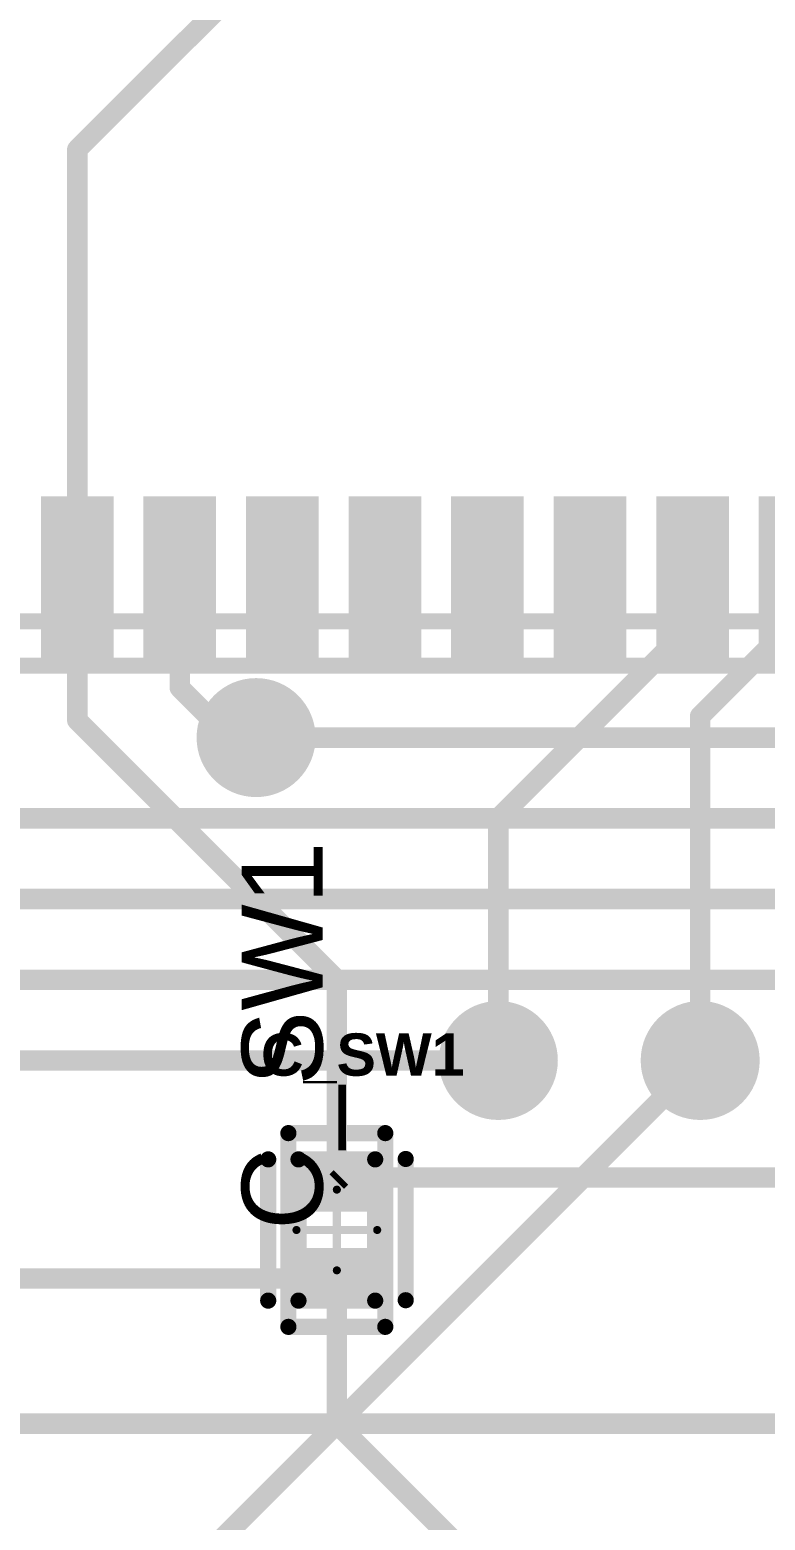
# Model space of a CAD drawing. Header units: inches. Extents: x 0 to 5429, y 0 to 5429.
# Drawn here: x 32.7 to 41.8, y 15.8 to 34.27 of the extents above; entities that cross this region are included whole.
import ezdxf

# ---------------------------------------------------------------- set-up
doc = ezdxf.new("R2010")
doc.units = ezdxf.units.IN
for name, color, linetype in [('Bottom Layer', 5, 'Continuous'), ('Bottom Solder', 6, 'Continuous'), ('GND', 16, 'Continuous'), ('Top 3D Body', 56, 'Continuous'), ('Top Assembly', 56, 'Continuous'), ('Top Component Center', 56, 'Continuous'), ('Top Courtyard', 56, 'Continuous'), ('Top Layer', 1, 'Continuous'), ('Top Overlay', 2, 'Continuous'), ('Top Paste', 8, 'Continuous'), ('Top Solder', 216, 'Continuous'), ('VDD', 76, 'Continuous'), ('Via Holes', 16, 'Continuous')]:
    doc.layers.add(name, color=color, linetype=linetype)
doc.styles.add('Arial', font='', dxfattribs={"height": 0.2})
doc.styles.add('Arial_Bold', font='', dxfattribs={"height": 0.2})
doc.styles.get('Arial').set_extended_font_data('Arial')
doc.styles.get('Arial_Bold').set_extended_font_data('Arial', bold=True)

# ---------------------------------------------------------------- blocks, each defined once
blk = doc.blocks.new('FP_ESP32_WROOM_32D_MFG_26')
at = {"layer": 'Top Layer'}
for points in [[(-6.165, -11.25), (-5.265, -11.25), (-5.265, -13.25), (-6.165, -13.25)], [(-4.895, -11.25), (-3.995, -11.25), (-3.995, -13.25), (-4.895, -13.25)], [(-3.625, -11.25), (-2.725, -11.25), (-2.725, -13.25), (-3.625, -13.25)], [(-2.355, -11.25), (-1.455, -11.25), (-1.455, -13.25), (-2.355, -13.25)], [(-1.085, -11.25), (-0.185, -11.25), (-0.185, -13.25), (-1.085, -13.25)], [(0.185, -11.25), (1.085, -11.25), (1.085, -13.25), (0.185, -13.25)], [(1.455, -11.25), (2.355, -11.25), (2.355, -13.25), (1.455, -13.25)], [(2.725, -11.25), (3.625, -11.25), (3.625, -13.25), (2.725, -13.25)]]:
    blk.add_hatch(color=1, dxfattribs=at).paths.add_polyline_path(points)
at = {"layer": 'Top Paste'}
for points in [[(-6.165, -11.25), (-5.265, -11.25), (-5.265, -13.25), (-6.165, -13.25)], [(-4.895, -11.25), (-3.995, -11.25), (-3.995, -13.25), (-4.895, -13.25)], [(-3.625, -11.25), (-2.725, -11.25), (-2.725, -13.25), (-3.625, -13.25)], [(-2.355, -11.25), (-1.455, -11.25), (-1.455, -13.25), (-2.355, -13.25)], [(-1.085, -11.25), (-0.185, -11.25), (-0.185, -13.25), (-1.085, -13.25)], [(0.185, -11.25), (1.085, -11.25), (1.085, -13.25), (0.185, -13.25)], [(1.455, -11.25), (2.355, -11.25), (2.355, -13.25), (1.455, -13.25)], [(2.725, -11.25), (3.625, -11.25), (3.625, -13.25), (2.725, -13.25)]]:
    blk.add_hatch(color=8, dxfattribs=at).paths.add_polyline_path(points)
at = {"layer": 'Top Solder'}
for points in [[(-6.165, -11.25), (-5.265, -11.25), (-5.265, -13.25), (-6.165, -13.25)], [(-4.895, -11.25), (-3.995, -11.25), (-3.995, -13.25), (-4.895, -13.25)], [(-3.625, -11.25), (-2.725, -11.25), (-2.725, -13.25), (-3.625, -13.25)], [(-2.355, -11.25), (-1.455, -11.25), (-1.455, -13.25), (-2.355, -13.25)], [(-1.085, -11.25), (-0.185, -11.25), (-0.185, -13.25), (-1.085, -13.25)], [(0.185, -11.25), (1.085, -11.25), (1.085, -13.25), (0.185, -13.25)], [(1.455, -11.25), (2.355, -11.25), (2.355, -13.25), (1.455, -13.25)], [(2.725, -11.25), (3.625, -11.25), (3.625, -13.25), (2.725, -13.25)]]:
    blk.add_hatch(color=216, dxfattribs=at).paths.add_polyline_path(points)
at = {"layer": 'Top 3D Body'}
blk.add_lwpolyline([(-9.05, -12.8, 0.2, 0.2, 0), (9.05, -12.8, 0.2, 0.2, 0)], format="xyseb", dxfattribs=at)
at = {"layer": 'Top Assembly'}
blk.add_lwpolyline([(-9.6, -13.35, 0.2, 0.2, 0), (9.6, -13.35, 0.2, 0.2, 0)], format="xyseb", dxfattribs=at)
at = {"layer": 'Top Courtyard'}
blk.add_lwpolyline([(-9.6, -13.35, 0.2, 0.2, 0), (9.6, -13.35, 0.2, 0.2, 0)], format="xyseb", dxfattribs=at)
blk = doc.blocks.new('FP_C0603C_CF_MFG_42')
at = {"layer": 'Top Layer'}
for points in [[(-0.975, 0.45), (-0.225, 0.45), (-0.225, -0.45), (-0.975, -0.45)], [(0.225, 0.45), (0.975, 0.45), (0.975, -0.45), (0.225, -0.45)]]:
    blk.add_hatch(color=1, dxfattribs=at).paths.add_polyline_path(points)
at = {"layer": 'Top Paste'}
for points in [[(-0.975, 0.45), (-0.225, 0.45), (-0.225, -0.45), (-0.975, -0.45)], [(0.225, 0.45), (0.975, 0.45), (0.975, -0.45), (0.225, -0.45)]]:
    blk.add_hatch(color=8, dxfattribs=at).paths.add_polyline_path(points)
at = {"layer": 'Top Solder'}
for points in [[(-0.975, 0.45), (-0.225, 0.45), (-0.225, -0.45), (-0.975, -0.45)], [(0.225, 0.45), (0.975, 0.45), (0.975, -0.45), (0.225, -0.45)]]:
    blk.add_hatch(color=216, dxfattribs=at).paths.add_polyline_path(points)
at = {"layer": 'Top 3D Body'}
for points in [[(-0.875, 0.475, 0.2, 0.2, 0), (0.875, 0.475, 0.2, 0.2, 0)], [(-0.875, 0.475, 0.2, 0.2, 0), (-0.875, -0.475, 0.2, 0.2, 0)], [(0.875, 0.475, 0.2, 0.2, 0), (0.875, -0.475, 0.2, 0.2, 0)], [(-0.875, -0.475, 0.2, 0.2, 0), (0.875, -0.475, 0.2, 0.2, 0)]]:
    blk.add_lwpolyline(points, format="xyseb", dxfattribs=at)
for points in [[(-0.925, 0.475, 0.1, 0.1, 1), (-0.825, 0.475, 0.1, 0.1, 1)], [(-0.925, 0.475, 0.1, 0.1, 1), (-0.825, 0.475, 0.1, 0.1, 1)], [(0.825, 0.475, 0.1, 0.1, 1), (0.925, 0.475, 0.1, 0.1, 1)], [(0.825, 0.475, 0.1, 0.1, 1), (0.925, 0.475, 0.1, 0.1, 1)], [(-0.925, -0.475, 0.1, 0.1, 1), (-0.825, -0.475, 0.1, 0.1, 1)], [(-0.925, -0.475, 0.1, 0.1, 1), (-0.825, -0.475, 0.1, 0.1, 1)], [(0.825, -0.475, 0.1, 0.1, 1), (0.925, -0.475, 0.1, 0.1, 1)], [(0.825, -0.475, 0.1, 0.1, 1), (0.925, -0.475, 0.1, 0.1, 1)]]:
    blk.add_lwpolyline(points, format="xyseb", close=True, dxfattribs=at)
at = {"layer": 'Top Assembly'}
for points in [[(-1.2, 0.6, 0.2, 0.2, 0), (1.2, 0.6, 0.2, 0.2, 0)], [(-1.2, 0.6, 0.2, 0.2, 0), (-1.2, -0.6, 0.2, 0.2, 0)], [(1.2, 0.6, 0.2, 0.2, 0), (1.2, -0.6, 0.2, 0.2, 0)], [(-1.2, -0.6, 0.2, 0.2, 0), (1.2, -0.6, 0.2, 0.2, 0)]]:
    blk.add_lwpolyline(points, format="xyseb", dxfattribs=at)
for points in [[(-1.25, 0.6, 0.1, 0.1, 1), (-1.15, 0.6, 0.1, 0.1, 1)], [(-1.25, 0.6, 0.1, 0.1, 1), (-1.15, 0.6, 0.1, 0.1, 1)], [(1.15, 0.6, 0.1, 0.1, 1), (1.25, 0.6, 0.1, 0.1, 1)], [(1.15, 0.6, 0.1, 0.1, 1), (1.25, 0.6, 0.1, 0.1, 1)], [(-1.25, -0.6, 0.1, 0.1, 1), (-1.15, -0.6, 0.1, 0.1, 1)], [(-1.25, -0.6, 0.1, 0.1, 1), (-1.15, -0.6, 0.1, 0.1, 1)], [(1.15, -0.6, 0.1, 0.1, 1), (1.25, -0.6, 0.1, 0.1, 1)], [(1.15, -0.6, 0.1, 0.1, 1), (1.25, -0.6, 0.1, 0.1, 1)]]:
    blk.add_lwpolyline(points, format="xyseb", close=True, dxfattribs=at)
at = {"layer": 'Top Component Center'}
for points in [[(0, 0.5, 0.1, 0.1, 0), (0, -0.5, 0.1, 0.1, 0)], [(-0.5, 0, 0.1, 0.1, 0), (0.5, 0, 0.1, 0.1, 0)]]:
    blk.add_lwpolyline(points, format="xyseb", dxfattribs=at)
for points in [[(-0.025, 0.5, 0.05, 0.05, 1), (0.025, 0.5, 0.05, 0.05, 1)], [(-0.525, 0, 0.05, 0.05, 1), (-0.475, 0, 0.05, 0.05, 1)], [(0.475, 0, 0.05, 0.05, 1), (0.525, 0, 0.05, 0.05, 1)], [(-0.025, -0.5, 0.05, 0.05, 1), (0.025, -0.5, 0.05, 0.05, 1)]]:
    blk.add_lwpolyline(points, format="xyseb", close=True, dxfattribs=at)
at = {"layer": 'Top Courtyard'}
for points in [[(-1.2, 0.6, 0.2, 0.2, 0), (1.2, 0.6, 0.2, 0.2, 0)], [(-1.2, 0.6, 0.2, 0.2, 0), (-1.2, -0.6, 0.2, 0.2, 0)], [(1.2, 0.6, 0.2, 0.2, 0), (1.2, -0.6, 0.2, 0.2, 0)], [(-1.2, -0.6, 0.2, 0.2, 0), (1.2, -0.6, 0.2, 0.2, 0)]]:
    blk.add_lwpolyline(points, format="xyseb", dxfattribs=at)
for points in [[(-1.25, 0.6, 0.1, 0.1, 1), (-1.15, 0.6, 0.1, 0.1, 1)], [(-1.25, 0.6, 0.1, 0.1, 1), (-1.15, 0.6, 0.1, 0.1, 1)], [(1.15, 0.6, 0.1, 0.1, 1), (1.25, 0.6, 0.1, 0.1, 1)], [(1.15, 0.6, 0.1, 0.1, 1), (1.25, 0.6, 0.1, 0.1, 1)], [(-1.25, -0.6, 0.1, 0.1, 1), (-1.15, -0.6, 0.1, 0.1, 1)], [(-1.25, -0.6, 0.1, 0.1, 1), (-1.15, -0.6, 0.1, 0.1, 1)], [(1.15, -0.6, 0.1, 0.1, 1), (1.25, -0.6, 0.1, 0.1, 1)], [(1.15, -0.6, 0.1, 0.1, 1), (1.25, -0.6, 0.1, 0.1, 1)]]:
    blk.add_lwpolyline(points, format="xyseb", close=True, dxfattribs=at)
at = {"layer": 'Top Overlay'}
for points in [[(-0.875, 0.85, 0.2, 0.2, 0), (0.875, 0.85, 0.2, 0.2, 0)], [(-0.87, -0.853, 0.2, 0.2, 0), (0.88, -0.853, 0.2, 0.2, 0)]]:
    blk.add_lwpolyline(points, format="xyseb", dxfattribs=at)
for points in [[(-0.925, 0.85, 0.1, 0.1, 1), (-0.825, 0.85, 0.1, 0.1, 1)], [(0.825, 0.85, 0.1, 0.1, 1), (0.925, 0.85, 0.1, 0.1, 1)], [(-0.92, -0.853, 0.1, 0.1, 1), (-0.82, -0.853, 0.1, 0.1, 1)], [(0.83, -0.853, 0.1, 0.1, 1), (0.93, -0.853, 0.1, 0.1, 1)]]:
    blk.add_lwpolyline(points, format="xyseb", close=True, dxfattribs=at)
at = {"layer": 'Top Assembly', "style": 'Arial'}
blk.add_text('C_SW1', height=1, dxfattribs=at).set_placement((0, 0.177))

msp = doc.modelspace()

# ---------------------------------------------------------------- hatches: boundary and pattern name
at = {"layer": 'Bottom Layer'}
h = msp.add_hatch(color=5, dxfattribs=at)
edge = h.paths.add_edge_path()
edge.add_arc((35.5, 25.5), 0.635, 0, 360)
h = msp.add_hatch(color=5, dxfattribs=at)
edge = h.paths.add_edge_path()
edge.add_arc((38.5, 21.5), 0.635, 0, 360)
h = msp.add_hatch(color=5, dxfattribs=at)
edge = h.paths.add_edge_path()
edge.add_arc((41, 21.5), 0.635, 0, 360)
at = {"layer": 'Bottom Solder'}
h = msp.add_hatch(color=6, dxfattribs=at)
edge = h.paths.add_edge_path()
edge.add_arc((35.5, 25.5), 0.737, 0, 360)
h = msp.add_hatch(color=6, dxfattribs=at)
edge = h.paths.add_edge_path()
edge.add_arc((38.5, 21.5), 0.737, 0, 360)
h = msp.add_hatch(color=6, dxfattribs=at)
edge = h.paths.add_edge_path()
edge.add_arc((41, 21.5), 0.737, 0, 360)
at = {"layer": 'GND'}
h = msp.add_hatch(color=16, dxfattribs=at)
edge = h.paths.add_edge_path()
edge.add_arc((35.5, 25.5), 0.635, 0, 360)
h = msp.add_hatch(color=16, dxfattribs=at)
edge = h.paths.add_edge_path()
edge.add_arc((38.5, 21.5), 0.635, 0, 360)
h = msp.add_hatch(color=16, dxfattribs=at)
edge = h.paths.add_edge_path()
edge.add_arc((41, 21.5), 0.635, 0, 360)
at = {"layer": 'Top Layer'}
h = msp.add_hatch(color=1, dxfattribs=at)
edge = h.paths.add_edge_path()
edge.add_arc((35.5, 25.5), 0.635, 0, 360)
h = msp.add_hatch(color=1, dxfattribs=at)
edge = h.paths.add_edge_path()
edge.add_arc((38.5, 21.5), 0.635, 0, 360)
h = msp.add_hatch(color=1, dxfattribs=at)
edge = h.paths.add_edge_path()
edge.add_arc((41, 21.5), 0.635, 0, 360)
at = {"layer": 'Top Solder'}
h = msp.add_hatch(color=216, dxfattribs=at)
edge = h.paths.add_edge_path()
edge.add_arc((35.5, 25.5), 0.737, 0, 360)
h = msp.add_hatch(color=216, dxfattribs=at)
edge = h.paths.add_edge_path()
edge.add_arc((38.5, 21.5), 0.737, 0, 360)
h = msp.add_hatch(color=216, dxfattribs=at)
edge = h.paths.add_edge_path()
edge.add_arc((41, 21.5), 0.737, 0, 360)
at = {"layer": 'VDD'}
h = msp.add_hatch(color=76, dxfattribs=at)
edge = h.paths.add_edge_path()
edge.add_arc((35.5, 25.5), 0.635, 0, 360)
h = msp.add_hatch(color=76, dxfattribs=at)
edge = h.paths.add_edge_path()
edge.add_arc((38.5, 21.5), 0.635, 0, 360)
h = msp.add_hatch(color=76, dxfattribs=at)
edge = h.paths.add_edge_path()
edge.add_arc((41, 21.5), 0.635, 0, 360)
at = {"layer": 'Via Holes'}
h = msp.add_hatch(color=7, dxfattribs=at)
edge = h.paths.add_edge_path()
edge.add_arc((35.5, 25.5), 0.356, 0, 360)
h = msp.add_hatch(color=7, dxfattribs=at)
edge = h.paths.add_edge_path()
edge.add_arc((38.5, 21.5), 0.356, 0, 360)
h = msp.add_hatch(color=7, dxfattribs=at)
edge = h.paths.add_edge_path()
edge.add_arc((41, 21.5), 0.356, 0, 360)

# ---------------------------------------------------------------- linework, layer by layer
at = {"layer": 'Bottom Layer'}
for points in [[(29.149, 23.5, 0.254, 0.254, 0), (46.5, 23.5, 0.254, 0.254, 0)], [(29.149, 22.5, 0.254, 0.254, 0), (48.5, 22.5, 0.254, 0.254, 0)], [(31.5, 17, 0.254, 0.254, 0), (43.5, 17, 0.254, 0.254, 0)]]:
    msp.add_lwpolyline(points, format="xyseb", dxfattribs=at)
at = {"layer": 'GND'}
for points in [[(21.5, 21.5, 0.254, 0.254, 0), (38.5, 21.5, 0.254, 0.254, 0)], [(33.5, 14, 0.254, 0.254, 0), (41, 21.5, 0.254, 0.254, 0)], [(41, 21, 0.254, 0.254, 0), (41, 21.5, 0.254, 0.254, 0)]]:
    msp.add_lwpolyline(points, format="xyseb", dxfattribs=at)
for points in [[(38.436, 21.5, 0.127, 0.127, 1), (38.563, 21.5, 0.127, 0.127, 1)], [(40.936, 21.5, 0.127, 0.127, 1), (41.063, 21.5, 0.127, 0.127, 1)], [(40.936, 21.5, 0.127, 0.127, 1), (41.063, 21.5, 0.127, 0.127, 1)], [(40.936, 21, 0.127, 0.127, 1), (41.063, 21, 0.127, 0.127, 1)]]:
    msp.add_lwpolyline(points, format="xyseb", close=True, dxfattribs=at)
at = {"layer": 'Top Layer'}
for points in [[(33.285, 32.785, 0.254, 0.254, 0), (36.165, 35.665, 0.254, 0.254, 0)], [(33.285, 27.49, 0.254, 0.254, 0), (33.285, 32.785, 0.254, 0.254, 0)], [(33.285, 25.715, 0.254, 0.254, 0), (33.285, 27.49, 0.254, 0.254, 0)], [(34.555, 26.118, 0.254, 0.254, 0), (34.555, 27.49, 0.254, 0.254, 0)], [(40.582, 27.167, 0.254, 0.254, 0), (40.905, 27.49, 0.254, 0.254, 0)], [(40.582, 26.582, 0.254, 0.254, 0), (40.582, 27.167, 0.254, 0.254, 0)], [(41, 25.765, 0.254, 0.254, 0), (42.175, 26.94, 0.254, 0.254, 0)], [(38.5, 24.5, 0.254, 0.254, 0), (40.582, 26.582, 0.254, 0.254, 0)], [(34.555, 26.118, 0.254, 0.254, 0), (34.979, 25.694, 0.254, 0.254, 0)], [(41, 21.5, 0.254, 0.254, 0), (41, 25.765, 0.254, 0.254, 0)], [(33.285, 25.715, 0.254, 0.254, 0), (33.5, 25.5, 0.254, 0.254, 0)], [(34.979, 25.694, 0.254, 0.254, 0), (35.306, 25.694, 0.254, 0.254, 0)], [(35.306, 25.694, 0.254, 0.254, 0), (35.5, 25.5, 0.254, 0.254, 0)], [(33.5, 25.5, 0.254, 0.254, 0), (36.5, 22.5, 0.254, 0.254, 0)], [(33.5, 25.5, 0.254, 0.254, 0), (33.5, 25.5, 0.254, 0.254, 0)], [(38.5, 21.5, 0.254, 0.254, 0), (38.5, 24.5, 0.254, 0.254, 0)], [(36.5, 20, 0.254, 0.254, 0), (36.5, 22.5, 0.254, 0.254, 0)], [(36.5, 20, 0.254, 0.254, 0), (36.55, 20.05, 0.254, 0.254, 0)], [(36.55, 20.05, 0.254, 0.254, 0), (43.45, 20.05, 0.254, 0.254, 0)], [(31.7, 18.8, 0.254, 0.254, 0), (36.5, 18.8, 0.254, 0.254, 0)], [(36.5, 17, 0.254, 0.254, 0), (36.5, 18.8, 0.254, 0.254, 0)], [(36.5, 17, 0.254, 0.254, 0), (39, 14.5, 0.254, 0.254, 0)]]:
    msp.add_lwpolyline(points, format="xyseb", dxfattribs=at)
for points in [[(33.222, 32.785, 0.127, 0.127, 1), (33.349, 32.785, 0.127, 0.127, 1)], [(33.222, 32.785, 0.127, 0.127, 1), (33.349, 32.785, 0.127, 0.127, 1)], [(33.222, 27.49, 0.127, 0.127, 1), (33.349, 27.49, 0.127, 0.127, 1)], [(33.222, 27.49, 0.127, 0.127, 1), (33.349, 27.49, 0.127, 0.127, 1)], [(34.492, 27.49, 0.127, 0.127, 1), (34.619, 27.49, 0.127, 0.127, 1)], [(40.842, 27.49, 0.127, 0.127, 1), (40.969, 27.49, 0.127, 0.127, 1)], [(40.519, 27.167, 0.127, 0.127, 1), (40.646, 27.167, 0.127, 0.127, 1)], [(40.519, 27.167, 0.127, 0.127, 1), (40.646, 27.167, 0.127, 0.127, 1)], [(40.519, 26.582, 0.127, 0.127, 1), (40.646, 26.582, 0.127, 0.127, 1)], [(40.519, 26.582, 0.127, 0.127, 1), (40.646, 26.582, 0.127, 0.127, 1)], [(34.492, 26.118, 0.127, 0.127, 1), (34.619, 26.118, 0.127, 0.127, 1)], [(34.492, 26.118, 0.127, 0.127, 1), (34.619, 26.118, 0.127, 0.127, 1)], [(40.936, 25.765, 0.127, 0.127, 1), (41.063, 25.765, 0.127, 0.127, 1)], [(40.936, 25.765, 0.127, 0.127, 1), (41.063, 25.765, 0.127, 0.127, 1)], [(33.222, 25.715, 0.127, 0.127, 1), (33.349, 25.715, 0.127, 0.127, 1)], [(33.222, 25.715, 0.127, 0.127, 1), (33.349, 25.715, 0.127, 0.127, 1)], [(34.915, 25.694, 0.127, 0.127, 1), (35.042, 25.694, 0.127, 0.127, 1)], [(34.915, 25.694, 0.127, 0.127, 1), (35.042, 25.694, 0.127, 0.127, 1)], [(35.242, 25.694, 0.127, 0.127, 1), (35.369, 25.694, 0.127, 0.127, 1)], [(35.242, 25.694, 0.127, 0.127, 1), (35.369, 25.694, 0.127, 0.127, 1)], [(33.436, 25.5, 0.127, 0.127, 1), (33.563, 25.5, 0.127, 0.127, 1)], [(33.436, 25.5, 0.127, 0.127, 1), (33.563, 25.5, 0.127, 0.127, 1)], [(33.436, 25.5, 0.127, 0.127, 1), (33.563, 25.5, 0.127, 0.127, 1)], [(33.436, 25.5, 0.127, 0.127, 1), (33.563, 25.5, 0.127, 0.127, 1)], [(35.437, 25.5, 0.127, 0.127, 1), (35.564, 25.5, 0.127, 0.127, 1)], [(38.436, 24.5, 0.127, 0.127, 1), (38.563, 24.5, 0.127, 0.127, 1)], [(38.436, 24.5, 0.127, 0.127, 1), (38.563, 24.5, 0.127, 0.127, 1)], [(36.437, 22.5, 0.127, 0.127, 1), (36.564, 22.5, 0.127, 0.127, 1)], [(36.437, 22.5, 0.127, 0.127, 1), (36.564, 22.5, 0.127, 0.127, 1)], [(38.436, 21.5, 0.127, 0.127, 1), (38.563, 21.5, 0.127, 0.127, 1)], [(40.936, 21.5, 0.127, 0.127, 1), (41.063, 21.5, 0.127, 0.127, 1)], [(36.437, 20, 0.127, 0.127, 1), (36.564, 20, 0.127, 0.127, 1)], [(36.437, 20, 0.127, 0.127, 1), (36.564, 20, 0.127, 0.127, 1)], [(36.486, 20.05, 0.127, 0.127, 1), (36.613, 20.05, 0.127, 0.127, 1)], [(36.486, 20.05, 0.127, 0.127, 1), (36.613, 20.05, 0.127, 0.127, 1)], [(36.437, 18.8, 0.127, 0.127, 1), (36.564, 18.8, 0.127, 0.127, 1)], [(36.437, 18.8, 0.127, 0.127, 1), (36.564, 18.8, 0.127, 0.127, 1)], [(36.437, 17, 0.127, 0.127, 1), (36.564, 17, 0.127, 0.127, 1)], [(36.437, 17, 0.127, 0.127, 1), (36.564, 17, 0.127, 0.127, 1)]]:
    msp.add_lwpolyline(points, format="xyseb", close=True, dxfattribs=at)
at = {"layer": 'VDD'}
for points in [[(35.5, 25.5, 0.254, 0.254, 0), (56.343, 25.5, 0.254, 0.254, 0)], [(30, 24.5, 0.254, 0.254, 0), (58.5, 24.5, 0.254, 0.254, 0)]]:
    msp.add_lwpolyline(points, format="xyseb", dxfattribs=at)
msp.add_lwpolyline([(35.437, 25.5, 0.127, 0.127, 1), (35.564, 25.5, 0.127, 0.127, 1)], format="xyseb", close=True, dxfattribs=at)

# ---------------------------------------------------------------- block references
msp.add_blockref('FP_ESP32_WROOM_32D_MFG_26', (39, 39.74))
at = {"rotation": 90}
msp.add_blockref('FP_C0603C_CF_MFG_42', (36.5, 19.4), dxfattribs=at)

# ---------------------------------------------------------------- texts
at = {"layer": 'Top Overlay', "style": 'Arial_Bold'}
msp.add_text('C_SW1', height=0.524, dxfattribs=at).set_placement((35.56, 21.311))

doc.saveas('drawing.dxf')
